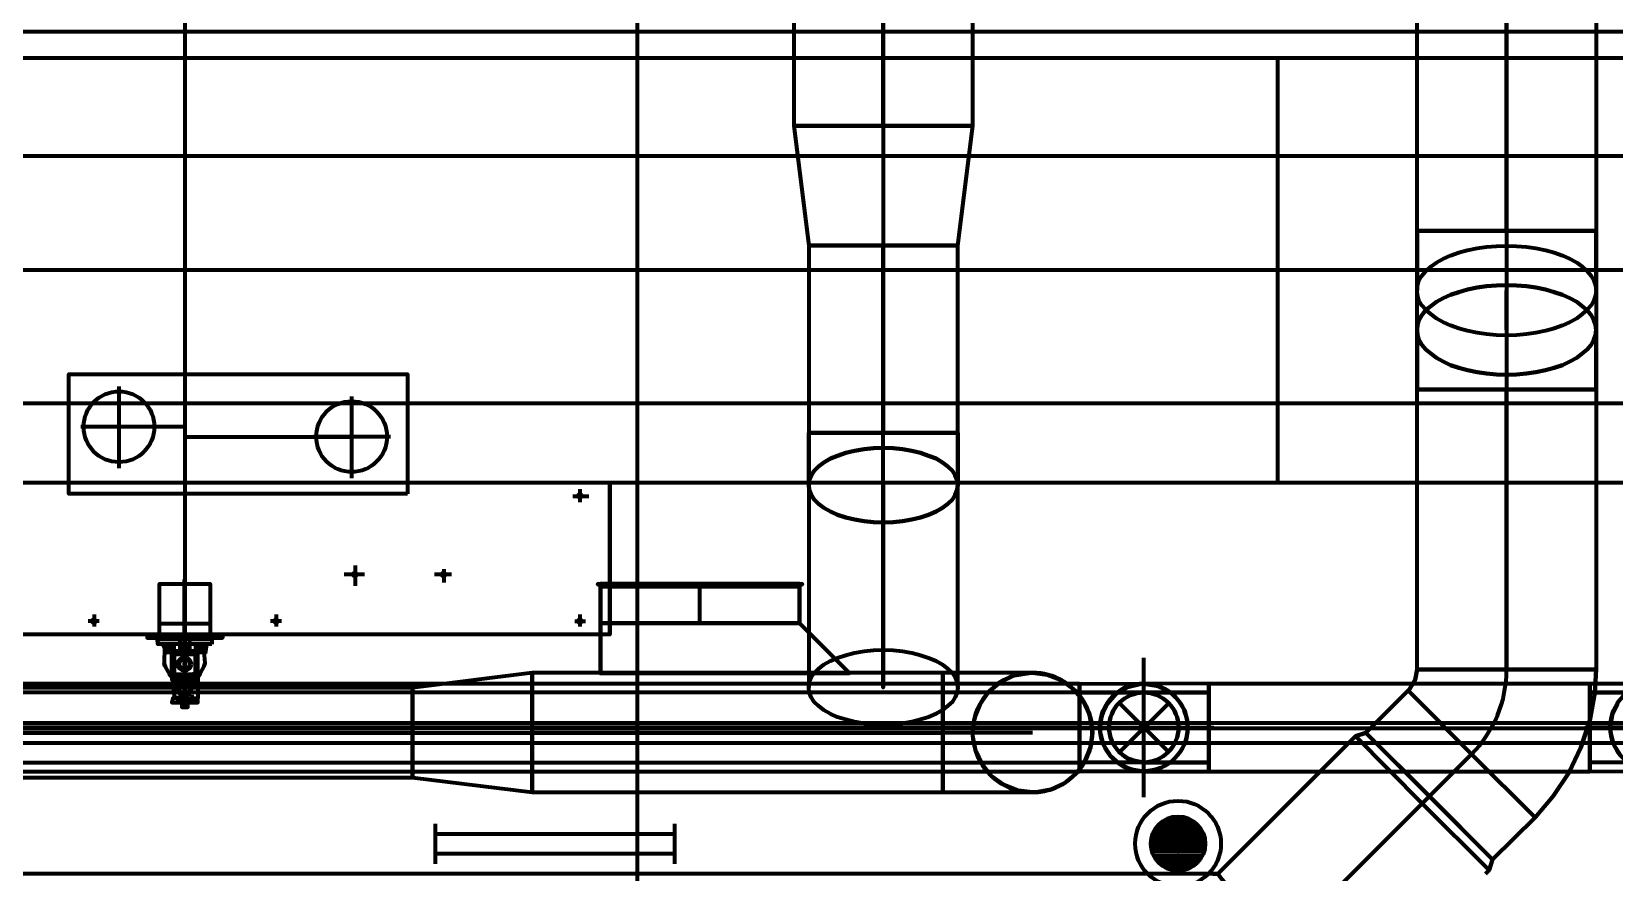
# Model space of a CAD drawing. Extents: x 0 to 1153, y 0 to 816.
# Drawn here: x 281.4 to 332.8, y 529.1 to 556.4 of the extents above; entities that cross this region are included whole.
import ezdxf

# ---------------------------------------------------------------- set-up
doc = ezdxf.new("R2010")
doc.units = 0
doc.header["$MEASUREMENT"] = 0
for name, color, linetype in [('Arch', 7, 'Continuous'), ('EQUIPMENTS', 7, 'Continuous'), ('Hatch', 7, 'Continuous'), ('HVAC', 7, 'Continuous')]:
    doc.layers.add(name, color=color, linetype=linetype)

msp = doc.modelspace()

# ---------------------------------------------------------------- linework, layer by layer
at = {"layer": 'Arch', "color": 11, "linetype": 'Continuous', "lineweight": 211}
for p, q in [((301.085, 361.77), (301.085, 717.391)), ((917.988, 533.76), (110.871, 533.76))]:
    msp.add_line(p, q, dxfattribs=at)
at = {"layer": 'EQUIPMENTS', "color": 251, "linetype": 'Continuous', "lineweight": 211}
for p, q in [((286.385, 557.816), (286.385, 534.607)), ((645.329, 556.376), (113.961, 556.376)), ((321.882, 541.74), (321.882, 555.54)), ((523.261, 548.64), (113.961, 548.64)), ((284.247, 542.216), (284.247, 544.862)), ((291.804, 541.888), (291.804, 544.544)), ((285.507, 543.549), (282.998, 543.549)), ((286.385, 543.549), (284.247, 543.549)), ((286.385, 543.232), (291.804, 543.232)), ((293.063, 543.232), (290.555, 543.232)), ((298.979, 541.306), (299.498, 541.306)), ((299.212, 541.528), (299.212, 541.105)), ((292.216, 538.755), (291.56, 538.755)), ((291.909, 539.052), (291.909, 538.395)), ((295.042, 538.755), (294.492, 538.755)), ((294.788, 538.935), (294.788, 538.501)), ((286.374, 534.384), (286.374, 538.596)), ((283.602, 537.242), (283.242, 537.242)), ((283.432, 537.464), (283.432, 537.072)), ((285.559, 537.168), (287.2, 537.168)), ((289.518, 537.242), (289.158, 537.242)), ((289.348, 537.464), (289.348, 537.072)), ((299.043, 537.242), (299.392, 537.242)), ((299.212, 537.464), (299.212, 537.072)), ((286.533, 536.66), (286.533, 536.226)), ((287.602, 536.808), (287.602, 536.702)), ((286.025, 536.226), (285.877, 536.501)), ((286.142, 535.263), (286.142, 535.368)), ((286.607, 535.379), (286.607, 535.263)), ((286.142, 534.818), (286.142, 534.67)), ((286.607, 534.85), (286.607, 534.691))]:
    msp.add_line(p, q, dxfattribs=at)
for points in [[(384.969, 541.74), (321.882, 541.74), (250.899, 541.74), (250.899, 555.54), (321.882, 555.54), (384.969, 555.54)], [(502.539, 552.344), (487.5, 552.344), (113.961, 552.344)], [(502.539, 544.311), (487.5, 544.311), (113.961, 544.311)], [(300.186, 536.808), (272.584, 536.808), (272.584, 541.74), (272.584, 536.808)], [(300.186, 541.74), (300.186, 536.808), (300.186, 541.74)], [(287.263, 536.702), (285.496, 536.66), (285.507, 536.501)], [(286.946, 536.226), (286.226, 536.226), (286.226, 536.66)], [(286.025, 536.501), (286.025, 536.226), (285.792, 536.226), (285.655, 536.501)], [(285.771, 536.459), (285.835, 536.448), (285.898, 536.395), (285.919, 536.279), (285.866, 536.247), (285.75, 536.353), (285.771, 536.459), (285.835, 536.448), (285.909, 536.353), (285.909, 536.289), (285.866, 536.257), (285.803, 536.289), (285.761, 536.363), (285.771, 536.459), (285.718, 536.384), (285.708, 535.876), (285.716, 535.823), (285.739, 535.771), (285.888, 535.506), (286.882, 535.548), (287.006, 535.783), (287.041, 535.877), (286.999, 536.395), (286.946, 536.31), (286.872, 536.257), (286.84, 536.353), (286.829, 536.289), (286.893, 536.268), (286.946, 536.31), (286.988, 536.395), (286.967, 536.448), (286.914, 536.448), (286.861, 536.406), (286.829, 536.332), (286.872, 536.257), (286.925, 536.226), (287.083, 536.501), (287.041, 536.194)], [(286.798, 536.268), (285.951, 536.268), (285.951, 535.421), (286.798, 535.421), (286.798, 536.268), (286.872, 536.247), (286.946, 536.289), (286.988, 536.395), (286.988, 536.395), (286.988, 536.395), (286.978, 536.374)], [(286.724, 536.501), (286.724, 536.226), (286.872, 536.501)], [(286.967, 536.459), (286.904, 536.448), (286.84, 536.395), (286.819, 536.321)], [(285.735, 535.779), (285.708, 535.876), (285.708, 535.882), (285.715, 535.828)], [(287.031, 535.882), (287.022, 535.823), (287.022, 535.823)], [(285.871, 535.549), (285.887, 535.5), (285.962, 535.432), (285.962, 535.347), (285.999, 535.305)], [(286.861, 535.487), (286.872, 535.537), (286.861, 535.487), (286.798, 535.432), (286.798, 535.358), (286.798, 534.734), (285.987, 534.743), (285.962, 534.607), (286.798, 534.607), (286.798, 534.67), (285.987, 534.743), (285.987, 534.743), (285.995, 534.744)], [(286.046, 534.797), (286.004, 535.294), (286.798, 535.294)], [(286.279, 534.607), (286.279, 534.448), (286.48, 534.448), (286.48, 534.607)], [(113.961, 533.94), (486.188, 533.94), (486.505, 531.357), (645.329, 531.357)], [(113.961, 533.294), (486.188, 533.294), (486.505, 530.712), (645.329, 530.712)]]:
    msp.add_lwpolyline(points, dxfattribs=at)
for points in [[(293.613, 541.38), (282.617, 541.38), (282.617, 545.264), (293.613, 545.264)], [(285.559, 536.808), (285.559, 538.459), (287.2, 538.459), (287.2, 536.808)], [(285.157, 536.808), (285.157, 536.702), (287.602, 536.702), (287.602, 536.808)], [(287.253, 536.501), (285.507, 536.501), (285.496, 536.66), (287.253, 536.66)], [(286.713, 535.517), (286.046, 535.517), (286.046, 536.173), (286.713, 536.173)], [(287.041, 536.472), (287.048, 536.495), (287.067, 536.51), (287.079, 536.511)]]:
    msp.add_lwpolyline(points, close=True, dxfattribs=at)
for centre, radius in [((284.242, 543.555), 1.148), ((284.242, 543.555), 1.148), ((291.798, 543.237), 1.148), ((299.207, 541.311), 0.0582), ((291.904, 538.76), 0.0582), ((294.783, 538.76), 0.0582), ((283.427, 537.247), 0.0582), ((289.343, 537.247), 0.0582), ((299.207, 537.247), 0.0582), ((286.041, 536.178), 0.037), ((286.369, 536.379), 0.101), ((286.369, 536.379), 0.101), ((286.708, 536.178), 0.037), ((286.369, 535.85), 0.217), ((286.369, 535.85), 0.164), ((286.369, 535.85), 0.164), ((286.041, 535.522), 0.037), ((286.369, 535.035), 0.217), ((286.369, 535.035), 0.164), ((286.708, 535.522), 0.037)]:
    msp.add_circle(centre, radius, dxfattribs=at)
at = {"layer": 'Hatch', "color": 5, "linetype": 'Continuous', "lineweight": 211}
for p, q in [((294.524, 529.368), (294.524, 530.659)), ((302.292, 529.368), (302.292, 530.659)), ((317.923, 530.532), (319.363, 530.532)), ((318.04, 530.659), (319.246, 530.659)), ((318.22, 530.786), (319.066, 530.786)), ((294.524, 530.341), (302.292, 530.341)), ((317.754, 530.013), (319.532, 530.013)), ((317.765, 530.14), (319.521, 530.14)), ((317.796, 530.278), (319.49, 530.278)), ((317.849, 530.405), (319.437, 530.405)), ((294.524, 529.696), (302.292, 529.696)), ((317.765, 529.886), (319.521, 529.886)), ((317.796, 529.759), (319.49, 529.759)), ((317.849, 529.622), (319.437, 529.622)), ((317.923, 529.495), (319.363, 529.495)), ((318.04, 529.368), (319.246, 529.368)), ((318.22, 529.241), (319.066, 529.241))]:
    msp.add_line(p, q, dxfattribs=at)
msp.add_lwpolyline([(318.638, 530.183), (318.69, 530.174), (318.744, 530.143), (318.777, 530.105), (318.802, 530.019), (318.793, 529.967), (318.762, 529.912), (318.713, 529.873), (318.651, 529.855), (318.598, 529.859), (318.541, 529.886), (318.505, 529.922), (318.482, 529.967), (318.541, 529.886), (318.598, 529.859), (318.651, 529.855), (318.713, 529.873), (318.793, 529.967), (318.802, 530.019), (318.789, 530.082), (318.744, 530.143), (318.69, 530.174), (318.638, 530.183), (318.69, 530.174), (318.744, 530.143), (318.777, 530.105), (318.802, 530.019), (318.793, 529.967), (318.787, 529.909), (318.735, 529.861), (318.682, 529.839), (318.623, 529.834), (318.566, 529.848), (318.507, 529.888), (318.467, 529.947), (318.453, 530.003), (318.467, 529.947), (318.507, 529.888), (318.566, 529.848), (318.623, 529.834), (318.682, 529.839), (318.735, 529.861), (318.787, 529.909), (318.793, 529.967), (318.802, 530.019), (318.793, 529.967), (318.787, 529.909), (318.735, 529.861), (318.682, 529.839), (318.623, 529.834), (318.566, 529.848), (318.507, 529.888), (318.467, 529.947), (318.453, 530.003), (318.467, 529.947), (318.507, 529.888), (318.566, 529.848), (318.623, 529.834), (318.682, 529.839), (318.735, 529.861), (318.787, 529.909), (318.793, 529.967), (318.802, 530.019), (318.793, 529.967), (318.735, 529.886), (318.69, 529.863), (318.638, 529.855), (318.586, 529.863), (318.541, 529.886), (318.505, 529.922), (318.482, 529.967), (318.541, 529.886), (318.598, 529.859), (318.651, 529.855), (318.713, 529.873), (318.793, 529.967), (318.802, 530.019), (318.789, 530.082), (318.744, 530.143), (318.69, 530.174), (318.638, 530.183), (318.69, 530.174), (318.744, 530.143), (318.777, 530.105), (318.802, 530.019), (318.793, 529.967), (318.762, 529.912), (318.713, 529.873), (318.651, 529.855), (318.598, 529.859), (318.541, 529.886), (318.505, 529.922), (318.482, 529.967), (318.541, 529.886), (318.598, 529.859), (318.651, 529.855), (318.713, 529.873), (318.793, 529.967), (318.802, 530.019), (318.789, 530.082), (318.744, 530.143), (318.69, 530.174), (318.638, 530.183), (318.69, 530.174), (318.744, 530.143), (318.777, 530.105), (318.802, 530.019), (318.793, 529.967), (318.787, 529.909), (318.735, 529.861), (318.682, 529.839), (318.623, 529.834), (318.566, 529.848), (318.507, 529.888), (318.467, 529.947), (318.453, 530.003), (318.467, 529.947), (318.507, 529.888), (318.566, 529.848), (318.623, 529.834), (318.682, 529.839), (318.735, 529.861), (318.787, 529.909), (318.793, 529.967), (318.802, 530.019), (318.793, 529.967), (318.787, 529.909), (318.735, 529.861), (318.682, 529.839), (318.623, 529.834), (318.566, 529.848), (318.507, 529.888), (318.467, 529.947), (318.453, 530.003), (318.467, 529.947), (318.507, 529.888), (318.566, 529.848), (318.623, 529.834), (318.682, 529.839), (318.735, 529.861), (318.787, 529.909), (318.793, 529.967), (318.802, 530.019), (318.793, 529.967), (318.735, 529.886), (318.69, 529.863), (318.638, 529.855), (318.586, 529.863), (318.541, 529.886), (318.505, 529.922), (318.482, 529.967), (318.541, 529.886), (318.598, 529.859), (318.651, 529.855), (318.713, 529.873), (318.793, 529.967), (318.802, 530.019), (318.789, 530.082), (318.744, 530.143), (318.69, 530.174), (318.638, 530.183), (318.69, 530.174), (318.744, 530.143), (318.777, 530.105), (318.802, 530.019), (318.793, 529.967), (318.762, 529.912), (318.713, 529.873), (318.651, 529.855), (318.598, 529.859), (318.541, 529.886), (318.505, 529.922), (318.482, 529.967), (318.541, 529.886), (318.598, 529.859), (318.651, 529.855), (318.713, 529.873), (318.793, 529.967), (318.802, 530.019), (318.789, 530.082), (318.744, 530.143), (318.69, 530.174), (318.638, 530.183), (318.69, 530.174), (318.744, 530.143), (318.777, 530.105), (318.802, 530.019), (318.793, 529.967), (318.787, 529.909), (318.735, 529.861), (318.682, 529.839), (318.623, 529.834), (318.566, 529.848), (318.507, 529.888), (318.467, 529.947), (318.453, 530.003), (318.467, 529.947), (318.507, 529.888), (318.566, 529.848), (318.623, 529.834), (318.682, 529.839), (318.735, 529.861), (318.787, 529.909), (318.793, 529.967), (318.802, 530.019), (318.793, 529.967), (318.787, 529.909), (318.735, 529.861), (318.682, 529.839), (318.623, 529.834), (318.566, 529.848), (318.507, 529.888), (318.467, 529.947), (318.453, 530.003), (318.467, 529.947), (318.507, 529.888), (318.566, 529.848), (318.623, 529.834), (318.682, 529.839), (318.735, 529.861), (318.787, 529.909), (318.793, 529.967), (318.802, 530.019), (318.793, 529.967), (318.735, 529.886), (318.69, 529.863), (318.638, 529.855), (318.586, 529.863), (318.541, 529.886), (318.505, 529.922), (318.482, 529.967), (318.541, 529.886), (318.598, 529.859), (318.651, 529.855), (318.713, 529.873), (318.793, 529.967), (318.802, 530.019), (318.789, 530.082), (318.744, 530.143), (318.69, 530.174), (318.638, 530.183), (318.69, 530.174), (318.744, 530.143), (318.777, 530.105), (318.802, 530.019), (318.793, 529.967), (318.762, 529.912), (318.713, 529.873), (318.651, 529.855), (318.598, 529.859), (318.541, 529.886), (318.505, 529.922), (318.482, 529.967), (318.541, 529.886), (318.598, 529.859), (318.651, 529.855), (318.713, 529.873), (318.793, 529.967), (318.802, 530.019), (318.789, 530.082), (318.744, 530.143), (318.69, 530.174), (318.638, 530.183), (318.69, 530.174), (318.744, 530.143), (318.777, 530.105), (318.802, 530.019), (318.793, 529.967), (318.787, 529.909), (318.735, 529.861), (318.682, 529.839), (318.623, 529.834), (318.566, 529.848), (318.507, 529.888), (318.467, 529.947), (318.453, 530.003), (318.467, 529.947), (318.507, 529.888), (318.566, 529.848), (318.623, 529.834), (318.682, 529.839), (318.735, 529.861), (318.787, 529.909), (318.793, 529.967), (318.802, 530.019), (318.793, 529.967), (318.787, 529.909), (318.735, 529.861), (318.682, 529.839), (318.623, 529.834), (318.566, 529.848), (318.507, 529.888), (318.467, 529.947), (318.453, 530.003), (318.467, 529.947), (318.507, 529.888), (318.566, 529.848), (318.623, 529.834), (318.682, 529.839), (318.735, 529.861), (318.787, 529.909), (318.793, 529.967), (318.802, 530.019), (318.793, 529.967), (318.735, 529.886), (318.69, 529.863), (318.638, 529.855), (318.586, 529.863), (318.541, 529.886), (318.505, 529.922), (318.482, 529.967), (318.541, 529.886), (318.598, 529.859), (318.651, 529.855), (318.713, 529.873), (318.793, 529.967), (318.802, 530.019), (318.789, 530.082), (318.744, 530.143), (318.69, 530.174), (318.638, 530.183), (318.69, 530.174), (318.744, 530.143), (318.777, 530.105), (318.802, 530.019), (318.744, 530.143), (318.69, 530.174), (318.638, 530.183, 0.414155), (318.475, 530.019, -0.414155), (318.638, 530.183, 0.41424), (318.452, 530.019, -0.41424), (318.638, 530.183, -0.414243), (318.802, 530.019, 0.414243), (318.638, 530.183, 0.414155), (318.475, 530.019, -0.414155), (318.638, 530.183, 0.41424), (318.452, 530.019, -0.41424), (318.638, 530.183, -0.414243), (318.802, 530.019, 0.414243), (318.638, 530.183, 0.414155), (318.475, 530.019, -0.414155), (318.638, 530.183, 0.41424), (318.452, 530.019, -0.41424), (318.638, 530.183, -0.414243), (318.802, 530.019, 0.414243), (318.638, 530.183, 0.414155), (318.475, 530.019, -0.414155), (318.638, 530.183, 0.41424), (318.452, 530.019, -0.41424), (318.638, 530.183, -0.414243), (318.802, 530.019, 0.414243), (318.638, 530.183, 0.414155), (318.475, 530.019), (318.482, 529.967), (318.505, 529.922), (318.541, 529.886), (318.586, 529.863), (318.638, 529.855), (318.69, 529.863), (318.735, 529.886), (318.793, 529.967), (318.793, 529.967), (318.802, 530.019)], format="xyb", dxfattribs=at)
msp.add_lwpolyline([(318.643, 529.992), (318.579, 529.992), (318.643, 529.992), (318.61, 530.043), (318.643, 529.992), (318.579, 529.992), (318.643, 529.992), (318.643, 529.992)], dxfattribs=at)
for centre, radius in [((318.638, 530.019), 1.392), ((318.638, 530.019), 0.884), ((318.638, 530.016), 0.27)]:
    msp.add_circle(centre, radius, dxfattribs=at)
at = {"layer": 'HVAC', "color": 6, "linetype": 'Continuous', "lineweight": 211}
for p, q in [((329.311, 549.921), (329.311, 547.984)), ((303.107, 537.178), (303.107, 538.374)), ((317.532, 531.527), (317.532, 536.056)), ((316.738, 534.585), (318.336, 532.987)), ((318.336, 534.585), (316.738, 532.987)), ((315.277, 533.792), (319.797, 533.792)), ((331.851, 533.792), (336.37, 533.792))]:
    msp.add_line(p, q, dxfattribs=at)
for points in [[(306.155, 567.118), (306.155, 553.328), (306.642, 549.444), (306.642, 543.359), (306.642, 541.666), (306.642, 535.093), (306.663, 535.252), (306.726, 535.411), (306.821, 535.559), (306.959, 535.697), (307.139, 535.834), (307.351, 535.951), (307.583, 536.056), (307.848, 536.141), (308.134, 536.215), (308.441, 536.268), (308.748, 536.3), (309.065, 536.31), (309.383, 536.3), (309.69, 536.268), (309.996, 536.215), (310.272, 536.141), (310.536, 536.056), (310.78, 535.951), (310.991, 535.834), (311.161, 535.697), (311.309, 535.559), (311.404, 535.411), (311.467, 535.252), (311.489, 535.093), (311.489, 541.666), (311.467, 541.507), (311.404, 541.348), (311.309, 541.2), (311.161, 541.052), (310.991, 540.925), (310.78, 540.808), (310.536, 540.702), (310.272, 540.607), (309.996, 540.544), (309.69, 540.491), (309.383, 540.459), (309.065, 540.448), (308.748, 540.459), (308.441, 540.491), (308.134, 540.544), (307.848, 540.607), (307.583, 540.702), (307.351, 540.808), (307.139, 540.925), (306.959, 541.052), (306.821, 541.2), (306.726, 541.348), (306.663, 541.507), (306.642, 541.666), (306.642, 543.359), (306.642, 541.666), (306.663, 541.824), (306.726, 541.973), (306.821, 542.121), (306.959, 542.269), (307.139, 542.396), (307.351, 542.523), (307.583, 542.618), (307.848, 542.713), (308.134, 542.777), (308.441, 542.83), (308.748, 542.861), (309.065, 542.872), (309.383, 542.861), (309.69, 542.83), (309.996, 542.777), (310.272, 542.713), (310.536, 542.618), (310.78, 542.523), (310.991, 542.396), (311.161, 542.269), (311.309, 542.121), (311.404, 541.973), (311.467, 541.824), (311.489, 541.666), (311.489, 543.359), (311.489, 549.444), (311.975, 553.328), (306.155, 553.328), (309.065, 553.328), (306.155, 553.328), (311.975, 553.328), (309.065, 553.328), (309.065, 567.118)], [(309.065, 567.118), (309.065, 553.328), (311.975, 553.328), (311.975, 567.118)], [(332.221, 557.255), (332.221, 549.921), (332.221, 547.984), (332.2, 547.814), (332.147, 547.656), (332.052, 547.497), (331.925, 547.349), (331.766, 547.211), (331.586, 547.074), (331.364, 546.957), (331.121, 546.841), (330.856, 546.746), (330.57, 546.671), (330.263, 546.608), (329.957, 546.566), (329.629, 546.534), (329.311, 546.523), (328.983, 546.534), (328.655, 546.566), (328.348, 546.608), (328.041, 546.671), (327.755, 546.746), (327.491, 546.841), (327.247, 546.957), (327.036, 547.074), (326.845, 547.211), (326.686, 547.338), (326.845, 547.476), (327.036, 547.613), (327.247, 547.73), (327.491, 547.836), (327.755, 547.931), (328.041, 548.016), (328.348, 548.079), (328.655, 548.121), (328.983, 548.143), (329.311, 548.153), (329.629, 548.143), (329.957, 548.121), (330.263, 548.079), (330.57, 548.016), (330.856, 547.931), (331.121, 547.836), (331.364, 547.73), (331.586, 547.613), (331.766, 547.476), (331.925, 547.338), (332.052, 547.179), (332.147, 547.021), (332.2, 546.862), (332.221, 546.703), (332.221, 544.766), (326.401, 544.766), (332.221, 544.766), (326.401, 544.766), (332.221, 544.766), (332.221, 546.703), (332.2, 546.534), (332.147, 546.375), (332.052, 546.216), (331.925, 546.068), (331.766, 545.931), (331.586, 545.793), (331.364, 545.677), (331.121, 545.56), (330.856, 545.465), (330.57, 545.391), (330.263, 545.327), (329.957, 545.285), (329.629, 545.253), (329.311, 545.243), (328.983, 545.253), (328.655, 545.285), (328.348, 545.327), (328.041, 545.391), (327.755, 545.465), (327.491, 545.56), (327.247, 545.677), (327.036, 545.793), (326.845, 545.931), (326.686, 546.068), (326.559, 546.216), (326.464, 546.375), (326.411, 546.534), (326.401, 546.703), (326.411, 546.862), (326.464, 547.021), (326.559, 547.179), (326.686, 547.338), (326.845, 547.476), (327.036, 547.613), (327.247, 547.73), (327.491, 547.836), (327.755, 547.931), (328.041, 548.016), (328.348, 548.079), (328.655, 548.121), (328.983, 548.143), (329.311, 548.153), (329.629, 548.143), (329.957, 548.121), (330.263, 548.079), (330.57, 548.016), (330.856, 547.931), (331.121, 547.836), (331.364, 547.73), (331.586, 547.613), (331.766, 547.476), (331.925, 547.338), (332.052, 547.179), (332.147, 547.021), (332.2, 546.862), (332.221, 546.703), (332.2, 546.534), (332.147, 546.375), (332.052, 546.216), (331.925, 546.068), (331.766, 545.931), (331.586, 545.793), (331.364, 545.677), (331.121, 545.56), (330.856, 545.465), (330.57, 545.391), (330.263, 545.327), (329.957, 545.285), (329.629, 545.253), (329.311, 545.243), (328.983, 545.253), (328.655, 545.285), (328.348, 545.327), (328.041, 545.391), (327.755, 545.465), (327.491, 545.56), (327.247, 545.677), (327.036, 545.793), (326.845, 545.931), (326.686, 546.068), (326.559, 546.216), (326.464, 546.375), (326.411, 546.534), (326.401, 546.703), (326.411, 546.862), (326.464, 547.021), (326.559, 547.179), (326.686, 547.338), (326.845, 547.476), (327.036, 547.613), (327.247, 547.73), (327.491, 547.836), (327.755, 547.931), (328.041, 548.016), (328.348, 548.079), (328.655, 548.121), (328.983, 548.143), (329.311, 548.153), (329.629, 548.143), (329.957, 548.121), (330.263, 548.079), (330.57, 548.016), (330.856, 547.931), (331.121, 547.836), (331.364, 547.73), (331.586, 547.613), (331.766, 547.476), (331.925, 547.338), (332.052, 547.179), (332.147, 547.021), (332.2, 546.862), (332.221, 546.703), (332.2, 546.534), (332.147, 546.375), (332.052, 546.216), (331.925, 546.068), (331.766, 545.931), (331.586, 545.793), (331.364, 545.677), (331.121, 545.56), (330.856, 545.465), (330.57, 545.391), (330.263, 545.327), (329.957, 545.285), (329.629, 545.253), (329.311, 545.243), (328.983, 545.253), (328.655, 545.285), (328.348, 545.327), (328.041, 545.391), (327.755, 545.465), (327.491, 545.56), (327.247, 545.677), (327.036, 545.793), (326.845, 545.931), (326.686, 546.068), (326.559, 546.216), (326.464, 546.375), (326.411, 546.534), (326.401, 546.703), (326.411, 546.862), (326.464, 547.021), (326.559, 547.179), (326.686, 547.349), (326.559, 547.497), (326.464, 547.656), (326.411, 547.814), (326.401, 547.984), (326.411, 548.143), (326.464, 548.301), (326.559, 548.46), (326.686, 548.608), (326.845, 548.756), (327.036, 548.894), (327.247, 549.01), (327.491, 549.116), (327.755, 549.211), (328.041, 549.296), (328.348, 549.36), (328.655, 549.402), (328.983, 549.423), (329.311, 549.434), (329.629, 549.423), (329.957, 549.402), (330.263, 549.36), (330.57, 549.296), (330.856, 549.211), (331.121, 549.116), (331.364, 549.01), (331.586, 548.894), (331.766, 548.756), (331.925, 548.608), (332.052, 548.46), (332.147, 548.301), (332.2, 548.143), (332.221, 547.984), (332.2, 547.814), (332.147, 547.656), (332.052, 547.497), (331.925, 547.349), (331.766, 547.211), (331.586, 547.074), (331.364, 546.957), (331.121, 546.841), (330.856, 546.746), (330.57, 546.671), (330.263, 546.608), (329.957, 546.566), (329.629, 546.534), (329.311, 546.523), (328.983, 546.534), (328.655, 546.566), (328.348, 546.608), (328.041, 546.671), (327.755, 546.746), (327.491, 546.841), (327.247, 546.957), (327.036, 547.074), (326.845, 547.211), (326.686, 547.338), (326.559, 547.179), (326.464, 547.021), (326.411, 546.862), (326.401, 546.703), (326.411, 546.534), (326.464, 546.375), (326.559, 546.216), (326.686, 546.068), (326.845, 545.931), (327.036, 545.793), (327.247, 545.677), (327.491, 545.56), (327.755, 545.465), (328.041, 545.391), (328.348, 545.327), (328.655, 545.285), (328.983, 545.253), (329.311, 545.243), (329.629, 545.253), (329.957, 545.285), (330.263, 545.327), (330.57, 545.391), (330.856, 545.465), (331.121, 545.56), (331.364, 545.677), (331.586, 545.793), (331.766, 545.931), (331.925, 546.068), (332.052, 546.216), (332.147, 546.375), (332.2, 546.534), (332.221, 546.703), (332.2, 546.862), (332.147, 547.021), (332.052, 547.179), (331.925, 547.338), (331.766, 547.476), (331.586, 547.613), (331.364, 547.73), (331.121, 547.836), (330.856, 547.931), (330.57, 548.016), (330.263, 548.079), (329.957, 548.121), (329.629, 548.143), (329.311, 548.153), (328.983, 548.143), (328.655, 548.121), (328.348, 548.079), (328.041, 548.016), (327.755, 547.931), (327.491, 547.836), (327.247, 547.73), (327.036, 547.613), (326.845, 547.476), (326.686, 547.349), (326.559, 547.497), (326.464, 547.656), (326.411, 547.814), (326.401, 547.984), (326.401, 549.921), (326.401, 547.984), (326.411, 548.143), (326.464, 548.301), (326.559, 548.46), (326.686, 548.608), (326.845, 548.756), (327.036, 548.894), (327.247, 549.01), (327.491, 549.116), (327.755, 549.211), (328.041, 549.296), (328.348, 549.36), (328.655, 549.402), (328.983, 549.423), (329.311, 549.434), (329.629, 549.423), (329.957, 549.402), (330.263, 549.36), (330.57, 549.296), (330.856, 549.211), (331.121, 549.116), (331.364, 549.01), (331.586, 548.894), (331.766, 548.756), (331.925, 548.608), (332.052, 548.46), (332.147, 548.301), (332.2, 548.143), (332.221, 547.984), (332.221, 546.703), (332.221, 544.766), (326.401, 544.766), (326.401, 546.703), (326.401, 544.766), (332.221, 544.766), (332.221, 535.675), (326.401, 535.675), (326.401, 544.766), (326.401, 546.703), (326.401, 547.984), (326.401, 549.921), (326.401, 557.255)], [(329.311, 557.255), (329.311, 549.921), (329.311, 557.255)], [(309.065, 553.328), (309.065, 549.444), (306.642, 549.444), (309.065, 549.444), (311.489, 549.444), (309.065, 549.444)], [(311.489, 549.444), (306.642, 549.444), (311.489, 549.444)], [(309.065, 541.666), (309.065, 535.093), (309.065, 541.666), (309.065, 543.359), (309.065, 549.444), (309.065, 543.359)], [(329.311, 546.703), (329.311, 547.984), (329.311, 546.703), (329.311, 544.766), (329.311, 535.675), (329.311, 544.766)], [(326.401, 544.766), (332.221, 544.766), (326.401, 544.766)], [(306.345, 538.374), (306.345, 537.178), (306.345, 538.374)], [(299.879, 537.178), (299.879, 537.178), (299.879, 537.178)], [(113.961, 532.363), (315.436, 532.363), (315.436, 535.21), (113.961, 535.21)], [(267.187, 532.172), (267.187, 535.083), (267.187, 532.172), (293.772, 532.172), (297.656, 531.686), (311.002, 531.686), (311.002, 535.57), (297.656, 535.57), (293.772, 535.083), (267.187, 535.083)], [(293.772, 533.622), (293.772, 535.083), (293.772, 532.172), (293.772, 533.622), (293.772, 532.172), (293.772, 535.083), (293.772, 533.622), (297.656, 533.622), (297.656, 531.686), (297.656, 533.622), (297.656, 535.57), (297.656, 533.622)], [(297.656, 535.57), (297.656, 531.686), (297.656, 535.57)], [(299.879, 535.559), (307.964, 535.559)], [(311.002, 531.686), (311.002, 535.57), (311.002, 531.686)], [(315.436, 532.363), (315.436, 535.21), (315.436, 532.363)], [(311.489, 535.093), (311.467, 534.935), (311.404, 534.776), (311.309, 534.628), (311.161, 534.49), (310.991, 534.352), (310.78, 534.236), (310.536, 534.13), (310.272, 534.046), (309.996, 533.971), (309.69, 533.919), (309.383, 533.887), (309.065, 533.876), (308.748, 533.887), (308.441, 533.919), (308.134, 533.971), (307.848, 534.046), (307.583, 534.13), (307.351, 534.236), (307.139, 534.352), (306.959, 534.49), (306.821, 534.628), (306.726, 534.776), (306.663, 534.935), (306.642, 535.093)], [(319.638, 532.659), (319.638, 534.924), (319.638, 532.659), (319.638, 534.924), (319.638, 532.659), (319.638, 534.924)], [(332.01, 534.924), (332.01, 532.659), (332.01, 534.924), (332.01, 532.659), (332.01, 534.924), (332.01, 532.659)], [(333.015, 532.881), (332.793, 533.241), (332.698, 533.643), (332.687, 533.792), (332.751, 534.204), (332.931, 534.575)], [(113.961, 533.792), (315.436, 533.792), (113.961, 533.792)], [(267.187, 533.622), (293.772, 533.622), (267.187, 533.622)], [(313.912, 533.622), (311.002, 533.622), (297.656, 533.622), (311.002, 533.622)], [(315.436, 533.792), (317.532, 533.792), (319.638, 533.792)], [(328.623, 529.04), (328.74, 529.156), (326.57, 531.326), (328.74, 529.156), (328.856, 529.505), (330.232, 530.871), (328.168, 532.924), (326.803, 531.559), (324.739, 533.622), (328.856, 529.505), (324.739, 533.622), (328.856, 529.505), (324.739, 533.622), (326.803, 531.559), (328.856, 529.505), (326.803, 531.559), (328.856, 529.505), (326.803, 531.559), (324.739, 533.622), (326.803, 531.559)], [(334.105, 533.792), (332.01, 533.792)], [(328.623, 529.04), (328.74, 529.156), (328.856, 529.505), (328.74, 529.156), (328.623, 529.04)]]:
    msp.add_lwpolyline(points, dxfattribs=at)
for points in [[(326.401, 549.921), (332.221, 549.921), (326.401, 549.921), (332.221, 549.921), (332.221, 547.984), (332.2, 547.814), (332.147, 547.656), (332.052, 547.497), (331.925, 547.349), (331.766, 547.211), (331.586, 547.074), (331.364, 546.957), (331.121, 546.841), (330.856, 546.746), (330.57, 546.671), (330.263, 546.608), (329.957, 546.566), (329.629, 546.534), (329.311, 546.523), (328.983, 546.534), (328.655, 546.566), (328.348, 546.608), (328.041, 546.671), (327.755, 546.746), (327.491, 546.841), (327.247, 546.957), (327.036, 547.074), (326.845, 547.211), (326.686, 547.349), (326.559, 547.497), (326.464, 547.656), (326.411, 547.814), (326.401, 547.984), (326.411, 548.143), (326.464, 548.301), (326.559, 548.46), (326.686, 548.608), (326.845, 548.756), (327.036, 548.894), (327.247, 549.01), (327.491, 549.116), (327.755, 549.211), (328.041, 549.296), (328.348, 549.36), (328.655, 549.402), (328.983, 549.423), (329.311, 549.434), (329.629, 549.423), (329.957, 549.402), (330.263, 549.36), (330.57, 549.296), (330.856, 549.211), (331.121, 549.116), (331.364, 549.01), (331.586, 548.894), (331.766, 548.756), (331.925, 548.608), (332.052, 548.46), (332.147, 548.301), (332.2, 548.143), (332.221, 547.984), (332.2, 547.814), (332.147, 547.656), (332.052, 547.497), (331.925, 547.349), (331.766, 547.211), (331.586, 547.074), (331.364, 546.957), (331.121, 546.841), (330.856, 546.746), (330.57, 546.671), (330.263, 546.608), (329.957, 546.566), (329.629, 546.534), (329.311, 546.523), (328.983, 546.534), (328.655, 546.566), (328.348, 546.608), (328.041, 546.671), (327.755, 546.746), (327.491, 546.841), (327.247, 546.957), (327.036, 547.074), (326.845, 547.211), (326.686, 547.349), (326.559, 547.497), (326.464, 547.656), (326.411, 547.814), (326.401, 547.984), (326.411, 548.143), (326.464, 548.301), (326.559, 548.46), (326.686, 548.608), (326.845, 548.756), (327.036, 548.894), (327.247, 549.01), (327.491, 549.116), (327.755, 549.211), (328.041, 549.296), (328.348, 549.36), (328.655, 549.402), (328.983, 549.423), (329.311, 549.434), (329.629, 549.423), (329.957, 549.402), (330.263, 549.36), (330.57, 549.296), (330.856, 549.211), (331.121, 549.116), (331.364, 549.01), (331.586, 548.894), (331.766, 548.756), (331.925, 548.608), (332.052, 548.46), (332.147, 548.301), (332.2, 548.143), (332.221, 547.984), (332.221, 549.921), (326.401, 549.921), (332.221, 549.921), (326.401, 549.921), (332.221, 549.921)], [(311.489, 543.359), (306.642, 543.359), (311.489, 543.359), (311.489, 541.666), (311.467, 541.507), (311.404, 541.348), (311.309, 541.2), (311.161, 541.052), (310.991, 540.925), (310.78, 540.808), (310.536, 540.702), (310.272, 540.607), (309.996, 540.544), (309.69, 540.491), (309.383, 540.459), (309.065, 540.448), (308.748, 540.459), (308.441, 540.491), (308.134, 540.544), (307.848, 540.607), (307.583, 540.702), (307.351, 540.808), (307.139, 540.925), (306.959, 541.052), (306.821, 541.2), (306.726, 541.348), (306.663, 541.507), (306.642, 541.666), (306.663, 541.824), (306.726, 541.973), (306.821, 542.121), (306.959, 542.269), (307.139, 542.396), (307.351, 542.523), (307.583, 542.618), (307.848, 542.713), (308.134, 542.777), (308.441, 542.83), (308.748, 542.861), (309.065, 542.872), (309.383, 542.861), (309.69, 542.83), (309.996, 542.777), (310.272, 542.713), (310.536, 542.618), (310.78, 542.523), (310.991, 542.396), (311.161, 542.269), (311.309, 542.121), (311.404, 541.973), (311.467, 541.824), (311.489, 541.666), (311.467, 541.507), (311.404, 541.348), (311.309, 541.2), (311.161, 541.052), (310.991, 540.925), (310.78, 540.808), (310.536, 540.702), (310.272, 540.607), (309.996, 540.544), (309.69, 540.491), (309.383, 540.459), (309.065, 540.448), (308.748, 540.459), (308.441, 540.491), (308.134, 540.544), (307.848, 540.607), (307.583, 540.702), (307.351, 540.808), (307.139, 540.925), (306.959, 541.052), (306.821, 541.2), (306.726, 541.348), (306.663, 541.507), (306.642, 541.666), (306.663, 541.824), (306.726, 541.973), (306.821, 542.121), (306.959, 542.269), (307.139, 542.396), (307.351, 542.523), (307.583, 542.618), (307.848, 542.713), (308.134, 542.777), (308.441, 542.83), (308.748, 542.861), (309.065, 542.872), (309.383, 542.861), (309.69, 542.83), (309.996, 542.777), (310.272, 542.713), (310.536, 542.618), (310.78, 542.523), (310.991, 542.396), (311.161, 542.269), (311.309, 542.121), (311.404, 541.973), (311.467, 541.824), (311.489, 541.666), (311.489, 543.359), (306.642, 543.359), (311.489, 543.359), (306.642, 543.359), (311.489, 543.359), (306.642, 543.359)], [(311.467, 541.824), (311.404, 541.973), (311.309, 542.121), (311.161, 542.269), (310.991, 542.396), (310.78, 542.523), (310.536, 542.618), (310.272, 542.713), (309.996, 542.777), (309.69, 542.83), (309.383, 542.861), (309.065, 542.872), (308.748, 542.861), (308.441, 542.83), (308.134, 542.777), (307.848, 542.713), (307.583, 542.618), (307.351, 542.523), (307.139, 542.396), (306.959, 542.269), (306.821, 542.121), (306.726, 541.973), (306.663, 541.824), (306.642, 541.666), (306.663, 541.507), (306.726, 541.348), (306.821, 541.2), (306.959, 541.052), (307.139, 540.925), (307.351, 540.808), (307.583, 540.702), (307.848, 540.607), (308.134, 540.544), (308.441, 540.491), (308.748, 540.459), (309.065, 540.448), (309.383, 540.459), (309.69, 540.491), (309.996, 540.544), (310.272, 540.607), (310.536, 540.702), (310.78, 540.808), (310.991, 540.925), (311.161, 541.052), (311.309, 541.2), (311.404, 541.348), (311.467, 541.507), (311.489, 541.666)], [(299.794, 538.438), (299.879, 538.438), (299.794, 538.459), (299.794, 538.438), (299.794, 538.459), (299.879, 538.459), (299.879, 538.374), (299.879, 538.438), (299.879, 538.374), (306.345, 538.374), (299.879, 538.374), (306.345, 538.374), (299.879, 538.374), (299.879, 537.178), (306.345, 537.178), (299.879, 537.178), (299.879, 535.559), (307.964, 535.559), (299.879, 535.57), (299.879, 535.559), (307.954, 535.57), (307.964, 535.559), (307.954, 535.57), (299.879, 535.559), (299.879, 538.374), (299.879, 538.438), (306.345, 538.438), (299.879, 538.438), (306.345, 538.438), (299.879, 538.459), (306.345, 538.459), (299.879, 538.459)], [(306.345, 538.438), (299.879, 538.438), (306.345, 538.438), (299.879, 538.438), (306.345, 538.459), (299.879, 538.459), (299.879, 538.374), (299.879, 538.459), (299.879, 538.374), (299.879, 538.459), (306.345, 538.459), (306.345, 538.374), (306.345, 538.459), (306.345, 538.374), (306.345, 538.438), (306.43, 538.438), (306.345, 538.459), (306.345, 538.438), (306.345, 538.459), (306.43, 538.459), (306.43, 538.438), (306.43, 538.459), (306.345, 538.438), (306.345, 538.374), (306.345, 538.438), (306.345, 538.374)], [(299.879, 538.374), (306.345, 538.374), (299.879, 538.374), (306.345, 538.374), (299.879, 538.374), (306.345, 538.374)], [(306.345, 537.178), (299.879, 537.178), (299.879, 535.559), (299.879, 537.178), (306.345, 537.178), (307.964, 535.559), (299.879, 535.559), (307.964, 535.559), (306.345, 537.178), (299.879, 537.178), (299.879, 535.559), (299.879, 537.178), (306.345, 537.178), (307.964, 535.559), (299.879, 535.559), (307.964, 535.559), (306.345, 537.178), (299.879, 537.178), (306.345, 537.178), (307.964, 535.559)], [(319.638, 532.363), (319.638, 535.21), (319.638, 532.363), (319.638, 535.21)], [(315.436, 532.659), (315.436, 534.924), (315.436, 532.659), (315.436, 534.924), (315.436, 532.659), (315.436, 534.924), (315.436, 532.659), (315.436, 534.924)], [(326.57, 531.326), (324.4, 533.506), (326.57, 531.326), (328.74, 529.156), (326.57, 531.326), (324.4, 533.506), (326.57, 531.326), (324.4, 533.506), (326.57, 531.326), (328.74, 529.156)]]:
    msp.add_lwpolyline(points, close=True, dxfattribs=at)
for points in [[(328.168, 532.924), (326.115, 534.987), (328.168, 532.924), (330.232, 530.871), (328.168, 532.924), (326.115, 534.987), (326.157, 535.04), (326.337, 535.337), (326.401, 535.675), (329.311, 535.675), (332.221, 535.675), (332.179, 534.913), (332.01, 534.014), (331.724, 533.146), (331.332, 532.32), (330.824, 531.559), (330.232, 530.871), (328.168, 532.924), (326.115, 534.987), (326.157, 535.04), (326.337, 535.337), (326.401, 535.675), (332.221, 535.675), (329.311, 535.675), (326.401, 535.675), (332.221, 535.675), (332.179, 534.913), (332.01, 534.014), (331.724, 533.146), (331.332, 532.32), (330.824, 531.559), (330.232, 530.871), (328.168, 532.924), (326.115, 534.987), (328.168, 532.924), (330.232, 530.871), (328.168, 532.924), (330.232, 530.871), (330.824, 531.559), (331.332, 532.32), (331.724, 533.146), (332.01, 534.014), (332.179, 534.913), (332.221, 535.675), (326.401, 535.675), (326.337, 535.337), (326.157, 535.04), (326.115, 534.987), (328.168, 532.924, 0.198902), (329.311, 535.675), (326.401, 535.675), (332.221, 535.675), (329.311, 535.675)], [(334.105, 535.21), (332.01, 535.21), (319.638, 535.21), (317.526, 535.22, -0.41421), (318.95, 533.797, -0.414205), (317.526, 532.373, -0.414211), (316.103, 533.797, -0.414216), (317.526, 535.22, -0.41421), (318.95, 533.797, -0.414205), (317.526, 532.373, 0.414205), (318.95, 533.797, 0.41421), (317.526, 535.22, 0.414216), (316.103, 533.797, 0.414211), (317.532, 532.363), (319.638, 532.363), (332.01, 532.363), (332.01, 535.21), (332.01, 532.363), (332.01, 535.21), (332.01, 532.363), (334.1, 532.373, -0.414214), (332.677, 533.797, -0.414219), (334.1, 535.22, -0.414217)], [(334.1, 532.373, -0.414214), (332.677, 533.797, -0.414219), (334.1, 535.22, -0.414217)], [(334.1, 532.373, -0.414214), (332.677, 533.797, -0.414219), (334.1, 535.22, 0.414219), (332.677, 533.797, 0.414214), (334.1, 532.373, 0.414213)], [(113.961, 532.659), (315.436, 532.659), (317.526, 532.67, -0.4142), (316.399, 533.797, -0.414214), (317.526, 534.924, -0.414228), (318.654, 533.797, -0.414214), (317.532, 532.659), (319.638, 532.659), (319.638, 534.924), (317.526, 534.924, 0.414214), (316.399, 533.797, 0.4142), (317.526, 532.67, 0.414214), (318.654, 533.797, 0.414228), (317.526, 534.924, 0.414214), (316.399, 533.797, 0.4142), (317.532, 532.659), (319.638, 532.659), (317.526, 532.67, 0.414214), (318.654, 533.797, 0.414228), (317.532, 534.924), (319.638, 534.924), (317.526, 534.924, 0.414214), (316.399, 533.797, 0.4142), (317.526, 532.67, 0.414214), (318.654, 533.797, 0.414228), (317.532, 534.924), (315.436, 534.924), (113.961, 534.924)], [(320.4, 525.156), (326.803, 531.559), (328.168, 532.924), (326.115, 534.987), (324.739, 533.622), (324.4, 533.506), (319.934, 529.04, 0.240072), (322.77, 527.526, -0.242079), (319.934, 529.04), (319.765, 529.04), (319.934, 529.04), (324.4, 533.506), (324.739, 533.622), (324.4, 533.506), (319.934, 529.04), (319.765, 529.04), (221.562, 529.04)], [(334.105, 534.924), (332.01, 534.924), (332.01, 532.659), (334.1, 532.67, 0.414214)], [(334.105, 534.924), (332.01, 534.924), (334.1, 534.924, 0.414221)], [(334.105, 532.659), (332.01, 532.659), (334.1, 532.67, 0.414214)]]:
    msp.add_lwpolyline(points, format="xyb", dxfattribs=at)
for points in [[(311.975, 533.622), (312.039, 534.109), (312.219, 534.564), (312.505, 534.956), (312.875, 535.263), (313.32, 535.474), (313.796, 535.559), (313.912, 535.57), (311.002, 535.57), (311.002, 531.686), (313.912, 531.686), (314.029, 531.686), (314.505, 531.781), (314.949, 531.982), (315.33, 532.299), (315.616, 532.691), (315.796, 533.146), (315.86, 533.622), (315.849, 533.739), (315.764, 534.215), (315.553, 534.659), (315.246, 535.04), (314.854, 535.326), (314.399, 535.506), (313.912, 535.57), (311.002, 535.57), (311.002, 531.686), (311.002, 535.57), (311.002, 531.686), (313.912, 531.686), (313.436, 531.749), (312.981, 531.929), (312.579, 532.215), (312.272, 532.596), (312.071, 533.03), (311.975, 533.516), (311.975, 533.622), (312.039, 534.109), (312.219, 534.564), (312.505, 534.956), (312.875, 535.263), (313.32, 535.474), (313.796, 535.559), (313.912, 535.57), (314.399, 535.506), (314.854, 535.326), (315.246, 535.04), (315.553, 534.659), (315.764, 534.215), (315.849, 533.739), (315.86, 533.622), (315.796, 533.146), (315.616, 532.691), (315.33, 532.299), (314.949, 531.982), (314.505, 531.781), (314.029, 531.686), (313.912, 531.686), (313.436, 531.749), (312.981, 531.929), (312.579, 532.215), (312.272, 532.596), (312.071, 533.03), (311.975, 533.516), (311.975, 533.622), (312.039, 534.109), (312.219, 534.564), (312.505, 534.956), (312.875, 535.263), (313.32, 535.474), (313.796, 535.559), (313.912, 535.57), (311.002, 535.57), (311.002, 531.686), (313.912, 531.686), (313.436, 531.749), (312.981, 531.929), (312.579, 532.215), (312.272, 532.596), (312.071, 533.03), (311.975, 533.516), (311.965, 533.628, 0.414216), (313.907, 531.686, 0.414223), (315.849, 533.628, 0.414208), (313.907, 535.57, 0.4142), (311.965, 533.628, 0.414216), (313.907, 531.686, 0.414223), (315.849, 533.628, 0.414208), (313.907, 535.57, 0.4142), (311.965, 533.628, 0.414216), (313.907, 531.686, 0.414223), (315.849, 533.628, 0.414208), (313.907, 535.57, 0.4142)], [(316.114, 533.792), (316.177, 534.204), (316.357, 534.575), (316.632, 534.882), (316.992, 535.104), (317.394, 535.199), (317.532, 535.21), (317.944, 535.146), (318.325, 534.966), (318.632, 534.691), (318.855, 534.331), (318.95, 533.929), (318.96, 533.792), (318.897, 533.379), (318.717, 532.998), (318.442, 532.691), (318.082, 532.469), (317.68, 532.373), (317.532, 532.363), (317.119, 532.426), (316.749, 532.606), (316.442, 532.881), (316.219, 533.241), (316.124, 533.643), (316.103, 533.797, 0.414211), (317.532, 532.363), (315.436, 532.363), (315.436, 535.21), (317.526, 535.22, 0.414216), (316.103, 533.797, 0.414211), (317.526, 532.373, 0.414205), (318.95, 533.797, 0.41421), (317.526, 535.22, 0.414216)], [(316.399, 533.797, 0.4142), (317.526, 532.67, 0.414214), (318.654, 533.797, 0.414228), (317.526, 534.924, 0.414214), (316.399, 533.797, 0.4142), (317.532, 532.659), (315.436, 532.659), (317.526, 532.67, 0.414214), (318.654, 533.797, 0.414228), (317.532, 534.924), (315.436, 534.924), (317.526, 534.924, 0.414214), (316.399, 533.797, 0.4142), (317.526, 532.67, 0.414214), (318.654, 533.797, 0.414228), (317.526, 534.924, 0.414214)]]:
    msp.add_lwpolyline(points, format="xyb", close=True, dxfattribs=at)
msp.add_arc((313.918, 533.628), 1.942, 269.8433, 90.1567, dxfattribs=at)
for p in [(299.879, 537.178), (299.879, 537.178), (299.879, 537.178), (299.879, 535.559)]:
    msp.add_point(p, dxfattribs=at)

doc.saveas('drawing.dxf')
